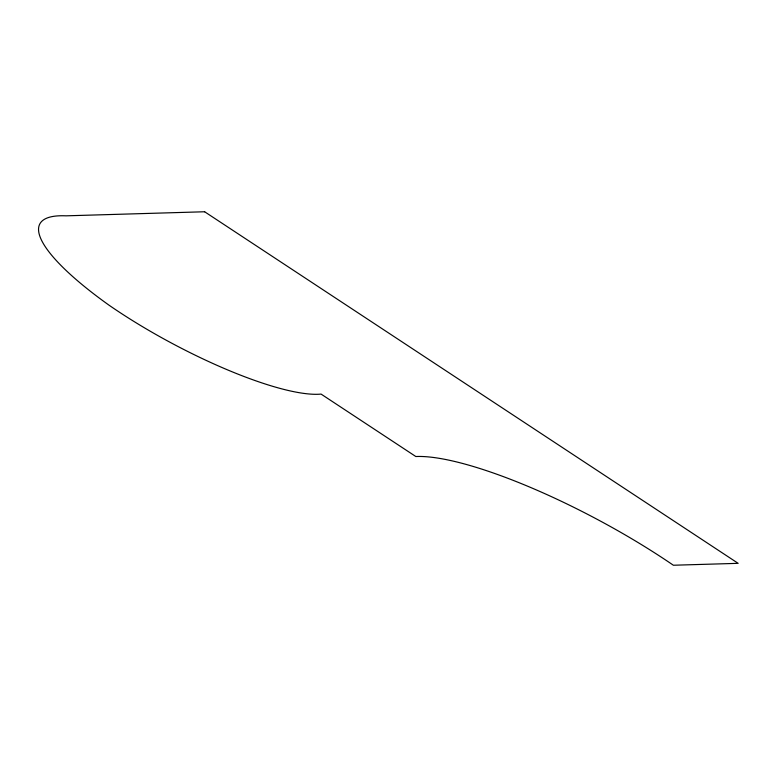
<?xml version="1.0" encoding="UTF-8"?>
<svg xmlns="http://www.w3.org/2000/svg" width="777" height="777" viewBox="0 0 777 777"><rect width="100%" height="100%" fill="white"/><g stroke="black" fill="none" stroke-linecap="round" stroke-linejoin="round"><path stroke-width="1.17" d="M204.633 211.762L66.006 215.831A195.153 44.891 28.1 0 0 109.207 305.312A164.481 37.84 28.1 0 0 321.076 394.085L415.831 456.526A204.021 46.931 28.1 0 1 673.377 565.238L738.15 563.335L204.633 211.762"/></g></svg>
